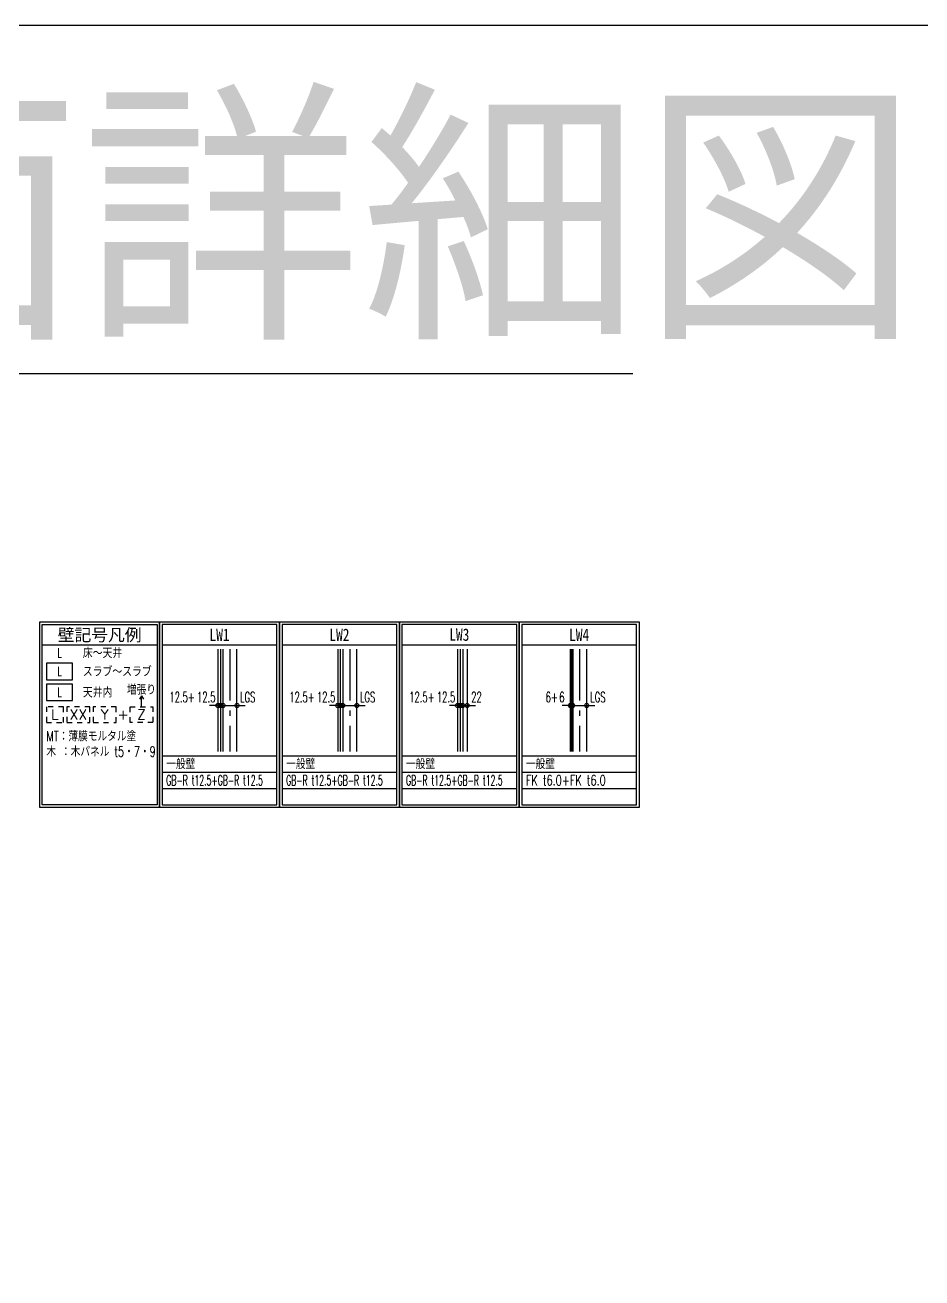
# Model space of a CAD drawing. Header units: millimetres. Extents: x -67913 to 128525, y -54442 to 63422.
# Drawn here: x -65126 to -60749, y -36110 to -30000 of the extents above; entities that cross this region are included whole.
import ezdxf
from ezdxf.enums import TextEntityAlignment as Align

# ---------------------------------------------------------------- set-up
doc = ezdxf.new("R2010")
doc.units = ezdxf.units.MM
doc.header["$LTSCALE"] = 500
doc.header["$PDMODE"] = 35
doc.linetypes.add('DD1', pattern=[0.1, 0.05, -0.05])
doc.linetypes.add('DD6', pattern=[0.75, 0.5, -0.1, 0.05, -0.1])
doc.layers.get('0').update_dxf_attribs({"plot": 0})
for name, color, linetype in [('000Waku', 3, 'Continuous'), ('200HojoSn9', 4, 'DD6'), ('220Kabe9', 7, 'Continuous'), ('240Stj9', 2, 'Continuous'), ('270SiagSp', 8, 'Continuous'), ('290Kigo', 8, 'Continuous')]:
    doc.layers.add(name, color=color, linetype=linetype)
doc.layers.add('HOJO', color=211, linetype='Continuous', plot=False)
doc.styles.add('Dim', font='simplex.shx', dxfattribs={"width": 0.6, "bigfont": 'extfont2.shx'})
doc.styles.get("Standard").update_dxf_attribs({"font": 'simplex.shx', "width": 0.7, "bigfont": 'extfont2.shx'})
doc.styles.add('明朝', font='MS Mincho.ttf')
doc.styles.add('ｺﾞｼｯｸ', font='MS Gothic.ttf')
doc.dimstyles.new('PRO1-20', dxfattribs={"dimscale": 20, "dimtxt": 2.5, "dimasz": 1, "dimexe": 0.5, "dimexo": 0.5, "dimgap": 0.8, "dimtad": 1, "dimdec": 3, "dimdsep": 46, "dimlunit": 6, "dimtxsty": 'Dim', "dimblk": 'ORIGIN', "dimcen": 0, "dimadec": 3, "dimazin": 2, "dimtfac": 1, "dimtdec": 3, "dimtix": 1, "dimtmove": 2, "dimatfit": 3, "dimldrblk": 'ORIGIN', "dimfxl": 1, "dimarcsym": 0})

# ---------------------------------------------------------------- blocks, each defined once
blk = doc.blocks.new('壁リスト')
at = {"layer": '290Kigo'}
for p, q in [((0, 39), (28, 39)), ((0, 12), (28, 12)), ((0, 8), (28, 8)), ((0, 4), (28, 4))]:
    blk.add_line(p, q, dxfattribs=at)
at = {"layer": '290Kigo', "color": 7}
blk.add_lwpolyline([(0, 0), (28, 0), (28, 44), (0, 44)], close=True, dxfattribs=at)
at = {"layer": '290Kigo', "style": '明朝', "width": 0.8}
blk.add_attdef('間仕切符号', text='', height=3, dxfattribs=at).set_placement((14, 41.5), align=Align.MIDDLE)
at = {"layer": '290Kigo', "width": 0.7}
for tag, p in [('性能＜ボード貼り高さ方向表記＞', (1, 10)), ('ボードの種類、厚さ+下地', (1, 6)), ('備考（GW等）', (1, 2))]:
    blk.add_attdef(tag, text='', height=2.5, dxfattribs=at).set_placement(p, align=Align.MIDDLE_LEFT)
blk = doc.blocks.new('_Origin')
at = {"color": 0, "linetype": 'ByBlock', "lineweight": -2}
blk.add_line((0, 0), (-1, 0), dxfattribs=at)
blk.add_circle((0, 0), 0.5, dxfattribs=at)
blk = doc.blocks.new('*D599')
at = {"layer": '270SiagSp', "color": 0, "lineweight": -2, "transparency": 16777216}
for p, q in [((-63607.7, -33318.5), (-63627.7, -33318.5)), ((-63587.7, -33308.5), (-63587.7, -33308.5)), ((-63587.7, -33318.5), (-63575.2, -33318.5)), ((-63575.2, -33308.5), (-63575.2, -33308.5)), ((-63555.2, -33318.5), (-63535.2, -33318.5))]:
    blk.add_line(p, q, dxfattribs=at)
at = {"layer": 'Defpoints', "color": 0, "transparency": 16777216}
for p in [(-63587.7, -33318.5), (-63575.2, -33318.5), (-63575.2, -33318.5), (-63575.2, -33318.5)]:
    blk.add_point(p, dxfattribs=at)
at = {"layer": '270SiagSp', "color": 0, "lineweight": -2, "transparency": 16777216, "xscale": 20, "yscale": 20, "zscale": 20}
blk.add_blockref('_Origin', (-63587.7, -33318.5), dxfattribs=at)
at = {"layer": '270SiagSp', "color": 0, "lineweight": -2, "transparency": 16777216, "xscale": 20, "yscale": 20, "zscale": 20, "rotation": 180}
blk.add_blockref('_Origin', (-63575.2, -33318.5), dxfattribs=at)
at = {"layer": '270SiagSp', "color": 0, "transparency": 16777216, "insert": (-63656.4, -33277.5), "char_height": 50, "attachment_point": 5, "style": 'Dim'}
blk.add_mtext('12.5', dxfattribs=at)
blk = doc.blocks.new('*D600')
at = {"layer": '270SiagSp', "color": 0, "lineweight": -2, "transparency": 16777216}
for p, q in [((-63595.2, -33318.5), (-63615.2, -33318.5)), ((-63575.2, -33308.5), (-63575.2, -33308.5)), ((-63575.2, -33318.5), (-63506.7, -33318.5)), ((-63506.7, -33308.5), (-63506.7, -33308.5)), ((-63486.7, -33318.5), (-63466.7, -33318.5))]:
    blk.add_line(p, q, dxfattribs=at)
at = {"layer": 'Defpoints', "color": 0, "transparency": 16777216}
for p in [(-63575.2, -33318.5), (-63506.7, -33318.5), (-63506.7, -33318.5), (-63506.7, -33318.5)]:
    blk.add_point(p, dxfattribs=at)
at = {"layer": '270SiagSp', "color": 0, "lineweight": -2, "transparency": 16777216, "xscale": 20, "yscale": 20, "zscale": 20}
blk.add_blockref('_Origin', (-63575.2, -33318.5), dxfattribs=at)
at = {"layer": '270SiagSp', "color": 0, "lineweight": -2, "transparency": 16777216, "xscale": 20, "yscale": 20, "zscale": 20, "rotation": 180}
blk.add_blockref('_Origin', (-63506.7, -33318.5), dxfattribs=at)
at = {"layer": '270SiagSp', "color": 0, "transparency": 16777216, "insert": (-63454.2, -33277.5), "char_height": 50, "attachment_point": 5, "style": 'Dim'}
blk.add_mtext('LGS', dxfattribs=at)
blk = doc.blocks.new('*D601')
at = {"layer": '270SiagSp', "color": 0, "lineweight": -2, "transparency": 16777216}
for p, q in [((-63620.2, -33318.5), (-63640.2, -33318.5)), ((-63600.2, -33308.5), (-63600.2, -33308.5)), ((-63600.2, -33318.5), (-63587.7, -33318.5)), ((-63587.7, -33308.5), (-63587.7, -33308.5)), ((-63567.7, -33318.5), (-63547.7, -33318.5))]:
    blk.add_line(p, q, dxfattribs=at)
at = {"layer": 'Defpoints', "color": 0, "transparency": 16777216}
for p in [(-63600.2, -33318.5), (-63587.7, -33318.5), (-63587.7, -33318.5), (-63587.7, -33318.5)]:
    blk.add_point(p, dxfattribs=at)
at = {"layer": '270SiagSp', "color": 0, "lineweight": -2, "transparency": 16777216, "xscale": 20, "yscale": 20, "zscale": 20}
blk.add_blockref('_Origin', (-63600.2, -33318.5), dxfattribs=at)
at = {"layer": '270SiagSp', "color": 0, "lineweight": -2, "transparency": 16777216, "xscale": 20, "yscale": 20, "zscale": 20, "rotation": 180}
blk.add_blockref('_Origin', (-63587.7, -33318.5), dxfattribs=at)
at = {"layer": '270SiagSp', "color": 0, "transparency": 16777216, "insert": (-63774.5, -33277.5), "char_height": 50, "attachment_point": 5, "style": 'Dim'}
blk.add_mtext('12.5+', dxfattribs=at)
blk = doc.blocks.new('*D602')
at = {"layer": '270SiagSp', "color": 0, "lineweight": -2, "transparency": 16777216}
for p, q in [((-63022.7, -33318.5), (-63042.7, -33318.5)), ((-63002.7, -33308.5), (-63002.7, -33308.5)), ((-63002.7, -33318.5), (-62990.2, -33318.5)), ((-62990.2, -33308.5), (-62990.2, -33308.5)), ((-62970.2, -33318.5), (-62950.2, -33318.5))]:
    blk.add_line(p, q, dxfattribs=at)
at = {"layer": 'Defpoints', "color": 0, "transparency": 16777216}
for p in [(-63002.7, -33318.5), (-62990.2, -33318.5), (-62990.2, -33318.5), (-62990.2, -33318.5)]:
    blk.add_point(p, dxfattribs=at)
at = {"layer": '270SiagSp', "color": 0, "lineweight": -2, "transparency": 16777216, "xscale": 20, "yscale": 20, "zscale": 20}
blk.add_blockref('_Origin', (-63002.7, -33318.5), dxfattribs=at)
at = {"layer": '270SiagSp', "color": 0, "lineweight": -2, "transparency": 16777216, "xscale": 20, "yscale": 20, "zscale": 20, "rotation": 180}
blk.add_blockref('_Origin', (-62990.2, -33318.5), dxfattribs=at)
at = {"layer": '270SiagSp', "color": 0, "transparency": 16777216, "insert": (-63071.4, -33277.5), "char_height": 50, "attachment_point": 5, "style": 'Dim'}
blk.add_mtext('12.5', dxfattribs=at)
blk = doc.blocks.new('*D603')
at = {"layer": '270SiagSp', "color": 0, "lineweight": -2, "transparency": 16777216}
for p, q in [((-63010.2, -33318.5), (-63030.2, -33318.5)), ((-62990.2, -33318.5), (-62968.2, -33318.5)), ((-62948.2, -33318.5), (-62928.2, -33318.5))]:
    blk.add_line(p, q, dxfattribs=at)
at = {"layer": 'Defpoints', "color": 0, "transparency": 16777216}
for p in [(-62990.2, -33318.5), (-62968.2, -33318.5), (-62968.2, -33318.5)]:
    blk.add_point(p, dxfattribs=at)
at = {"layer": '270SiagSp', "color": 0, "lineweight": -2, "transparency": 16777216, "xscale": 20, "yscale": 20, "zscale": 20}
blk.add_blockref('_Origin', (-62990.2, -33318.5), dxfattribs=at)
at = {"layer": '270SiagSp', "color": 0, "lineweight": -2, "transparency": 16777216, "xscale": 20, "yscale": 20, "zscale": 20, "rotation": 180}
blk.add_blockref('_Origin', (-62968.2, -33318.5), dxfattribs=at)
at = {"layer": '270SiagSp', "color": 0, "transparency": 16777216, "insert": (-62922.7, -33277.5), "char_height": 50, "attachment_point": 5, "style": 'Dim'}
blk.add_mtext('22', dxfattribs=at)
blk = doc.blocks.new('*D604')
at = {"layer": '270SiagSp', "color": 0, "lineweight": -2, "transparency": 16777216}
for p, q in [((-63035.2, -33318.5), (-63055.2, -33318.5)), ((-63015.2, -33308.5), (-63015.2, -33308.5)), ((-63015.2, -33318.5), (-63002.7, -33318.5)), ((-63002.7, -33308.5), (-63002.7, -33308.5)), ((-62982.7, -33318.5), (-62962.7, -33318.5))]:
    blk.add_line(p, q, dxfattribs=at)
at = {"layer": 'Defpoints', "color": 0, "transparency": 16777216}
for p in [(-63015.2, -33318.5), (-63002.7, -33318.5), (-63002.7, -33318.5), (-63002.7, -33318.5)]:
    blk.add_point(p, dxfattribs=at)
at = {"layer": '270SiagSp', "color": 0, "lineweight": -2, "transparency": 16777216, "xscale": 20, "yscale": 20, "zscale": 20}
blk.add_blockref('_Origin', (-63015.2, -33318.5), dxfattribs=at)
at = {"layer": '270SiagSp', "color": 0, "lineweight": -2, "transparency": 16777216, "xscale": 20, "yscale": 20, "zscale": 20, "rotation": 180}
blk.add_blockref('_Origin', (-63002.7, -33318.5), dxfattribs=at)
at = {"layer": '270SiagSp', "color": 0, "transparency": 16777216, "insert": (-63189.5, -33277.5), "char_height": 50, "attachment_point": 5, "style": 'Dim'}
blk.add_mtext('12.5+', dxfattribs=at)
blk = doc.blocks.new('*D605')
at = {"layer": '270SiagSp', "color": 0, "lineweight": -2, "transparency": 16777216}
for p, q in [((-64192.7, -33318.5), (-64212.7, -33318.5)), ((-64172.7, -33308.5), (-64172.7, -33308.5)), ((-64172.7, -33318.5), (-64160.2, -33318.5)), ((-64160.2, -33308.5), (-64160.2, -33308.5)), ((-64140.2, -33318.5), (-64120.2, -33318.5))]:
    blk.add_line(p, q, dxfattribs=at)
at = {"layer": 'Defpoints', "color": 0, "transparency": 16777216}
for p in [(-64172.7, -33318.5), (-64160.2, -33318.5), (-64160.2, -33318.5), (-64160.2, -33318.5)]:
    blk.add_point(p, dxfattribs=at)
at = {"layer": '270SiagSp', "color": 0, "lineweight": -2, "transparency": 16777216, "xscale": 20, "yscale": 20, "zscale": 20}
blk.add_blockref('_Origin', (-64172.7, -33318.5), dxfattribs=at)
at = {"layer": '270SiagSp', "color": 0, "lineweight": -2, "transparency": 16777216, "xscale": 20, "yscale": 20, "zscale": 20, "rotation": 180}
blk.add_blockref('_Origin', (-64160.2, -33318.5), dxfattribs=at)
at = {"layer": '270SiagSp', "color": 0, "transparency": 16777216, "insert": (-64241.4, -33277.5), "char_height": 50, "attachment_point": 5, "style": 'Dim'}
blk.add_mtext('12.5', dxfattribs=at)
blk = doc.blocks.new('*D606')
at = {"layer": '270SiagSp', "color": 0, "lineweight": -2, "transparency": 16777216}
for p, q in [((-64180.2, -33318.5), (-64200.2, -33318.5)), ((-64160.2, -33308.5), (-64160.2, -33308.5)), ((-64160.2, -33318.5), (-64091.7, -33318.5)), ((-64091.7, -33308.5), (-64091.7, -33308.5)), ((-64071.7, -33318.5), (-64051.7, -33318.5))]:
    blk.add_line(p, q, dxfattribs=at)
at = {"layer": 'Defpoints', "color": 0, "transparency": 16777216}
for p in [(-64160.2, -33318.5), (-64091.7, -33318.5), (-64091.7, -33318.5), (-64091.7, -33318.5)]:
    blk.add_point(p, dxfattribs=at)
at = {"layer": '270SiagSp', "color": 0, "lineweight": -2, "transparency": 16777216, "xscale": 20, "yscale": 20, "zscale": 20}
blk.add_blockref('_Origin', (-64160.2, -33318.5), dxfattribs=at)
at = {"layer": '270SiagSp', "color": 0, "lineweight": -2, "transparency": 16777216, "xscale": 20, "yscale": 20, "zscale": 20, "rotation": 180}
blk.add_blockref('_Origin', (-64091.7, -33318.5), dxfattribs=at)
at = {"layer": '270SiagSp', "color": 0, "transparency": 16777216, "insert": (-64039.2, -33277.5), "char_height": 50, "attachment_point": 5, "style": 'Dim'}
blk.add_mtext('LGS', dxfattribs=at)
blk = doc.blocks.new('*D607')
at = {"layer": '270SiagSp', "color": 0, "lineweight": -2, "transparency": 16777216}
for p, q in [((-64205.2, -33318.5), (-64225.2, -33318.5)), ((-64185.2, -33308.5), (-64185.2, -33308.5)), ((-64185.2, -33318.5), (-64172.7, -33318.5)), ((-64172.7, -33308.5), (-64172.7, -33308.5)), ((-64152.7, -33318.5), (-64132.7, -33318.5))]:
    blk.add_line(p, q, dxfattribs=at)
at = {"layer": 'Defpoints', "color": 0, "transparency": 16777216}
for p in [(-64185.2, -33318.5), (-64172.7, -33318.5), (-64172.7, -33318.5), (-64172.7, -33318.5)]:
    blk.add_point(p, dxfattribs=at)
at = {"layer": '270SiagSp', "color": 0, "lineweight": -2, "transparency": 16777216, "xscale": 20, "yscale": 20, "zscale": 20}
blk.add_blockref('_Origin', (-64185.2, -33318.5), dxfattribs=at)
at = {"layer": '270SiagSp', "color": 0, "lineweight": -2, "transparency": 16777216, "xscale": 20, "yscale": 20, "zscale": 20, "rotation": 180}
blk.add_blockref('_Origin', (-64172.7, -33318.5), dxfattribs=at)
at = {"layer": '270SiagSp', "color": 0, "transparency": 16777216, "insert": (-64359.5, -33277.5), "char_height": 50, "attachment_point": 5, "style": 'Dim'}
blk.add_mtext('12.5+', dxfattribs=at)
blk = doc.blocks.new('*D608')
at = {"layer": '270SiagSp', "color": 0, "lineweight": -2, "transparency": 16777216}
for p, q in [((-62479.1, -33318.5), (-62499.1, -33318.5)), ((-62459.1, -33308.5), (-62459.1, -33308.5)), ((-62459.1, -33318.5), (-62453.1, -33318.5)), ((-62453.1, -33308.5), (-62453.1, -33308.5)), ((-62433.1, -33318.5), (-62413.1, -33318.5))]:
    blk.add_line(p, q, dxfattribs=at)
at = {"layer": 'Defpoints', "color": 0, "transparency": 16777216}
for p in [(-62459.1, -33318.5), (-62453.1, -33318.5), (-62453.1, -33318.5), (-62453.1, -33318.5)]:
    blk.add_point(p, dxfattribs=at)
at = {"layer": '270SiagSp', "color": 0, "lineweight": -2, "transparency": 16777216, "xscale": 20, "yscale": 20, "zscale": 20}
blk.add_blockref('_Origin', (-62459.1, -33318.5), dxfattribs=at)
at = {"layer": '270SiagSp', "color": 0, "lineweight": -2, "transparency": 16777216, "xscale": 20, "yscale": 20, "zscale": 20, "rotation": 180}
blk.add_blockref('_Origin', (-62453.1, -33318.5), dxfattribs=at)
at = {"layer": '270SiagSp', "color": 0, "transparency": 16777216, "insert": (-62506, -33277.5), "char_height": 50, "attachment_point": 5, "style": 'Dim'}
blk.add_mtext('6', dxfattribs=at)
blk = doc.blocks.new('*D609')
at = {"layer": '270SiagSp', "color": 0, "lineweight": -2, "transparency": 16777216}
for p, q in [((-62473.1, -33318.5), (-62493.1, -33318.5)), ((-62453.1, -33308.5), (-62453.1, -33308.5)), ((-62453.1, -33318.5), (-62384.6, -33318.5)), ((-62384.6, -33308.5), (-62384.6, -33308.5)), ((-62364.6, -33318.5), (-62344.6, -33318.5))]:
    blk.add_line(p, q, dxfattribs=at)
at = {"layer": 'Defpoints', "color": 0, "transparency": 16777216}
for p in [(-62453.1, -33318.5), (-62384.6, -33318.5), (-62384.6, -33318.5), (-62384.6, -33318.5)]:
    blk.add_point(p, dxfattribs=at)
at = {"layer": '270SiagSp', "color": 0, "lineweight": -2, "transparency": 16777216, "xscale": 20, "yscale": 20, "zscale": 20}
blk.add_blockref('_Origin', (-62453.1, -33318.5), dxfattribs=at)
at = {"layer": '270SiagSp', "color": 0, "lineweight": -2, "transparency": 16777216, "xscale": 20, "yscale": 20, "zscale": 20, "rotation": 180}
blk.add_blockref('_Origin', (-62384.6, -33318.5), dxfattribs=at)
at = {"layer": '270SiagSp', "color": 0, "transparency": 16777216, "insert": (-62330.5, -33277.5), "char_height": 50, "attachment_point": 5, "style": 'Dim'}
blk.add_mtext('LGS', dxfattribs=at)
blk = doc.blocks.new('*D610')
at = {"layer": '270SiagSp', "color": 0, "lineweight": -2, "transparency": 16777216}
for p, q in [((-62485.1, -33318.5), (-62505.1, -33318.5)), ((-62465.1, -33308.5), (-62465.1, -33308.5)), ((-62465.1, -33318.5), (-62459.1, -33318.5)), ((-62459.1, -33308.5), (-62459.1, -33308.5)), ((-62439.1, -33318.5), (-62419.1, -33318.5))]:
    blk.add_line(p, q, dxfattribs=at)
at = {"layer": 'Defpoints', "color": 0, "transparency": 16777216}
for p in [(-62465.1, -33318.5), (-62459.1, -33318.5), (-62459.1, -33318.5), (-62459.1, -33318.5)]:
    blk.add_point(p, dxfattribs=at)
at = {"layer": '270SiagSp', "color": 0, "lineweight": -2, "transparency": 16777216, "xscale": 20, "yscale": 20, "zscale": 20}
blk.add_blockref('_Origin', (-62465.1, -33318.5), dxfattribs=at)
at = {"layer": '270SiagSp', "color": 0, "lineweight": -2, "transparency": 16777216, "xscale": 20, "yscale": 20, "zscale": 20, "rotation": 180}
blk.add_blockref('_Origin', (-62459.1, -33318.5), dxfattribs=at)
at = {"layer": '270SiagSp', "color": 0, "transparency": 16777216, "insert": (-62555.6, -33277.5), "char_height": 50, "attachment_point": 5, "style": 'Dim'}
blk.add_mtext('6+', dxfattribs=at)
blk = doc.blocks.new('*U47')
at = {"color": 7, "linetype": 'DD1', "lineweight": -2, "transparency": 16777216}
blk.add_lwpolyline([(-4, -2.5), (4, -2.5), (4, 2.5), (-4, 2.5)], close=True, dxfattribs=at)
at = {"color": 0, "linetype": 'ByBlock', "lineweight": -2, "transparency": 16777216, "style": '明朝', "width": 0.8}
blk.add_attdef('間仕切符号', text='', height=3, dxfattribs=at).set_placement((0, 0), align=Align.MIDDLE)
blk = doc.blocks.new('*U45')
at = {"color": 7, "linetype": 'ByBlock', "lineweight": -2, "transparency": 16777216}
blk.add_lwpolyline([(-4, -2.5), (4, -2.5), (4, 2.5), (-4, 2.5)], close=True, dxfattribs=at)
at = {"color": 0, "linetype": 'ByBlock', "lineweight": -2, "transparency": 16777216, "style": '明朝', "width": 0.8}
blk.add_attdef('間仕切符号', text='', height=3, dxfattribs=at).set_placement((0, 0), align=Align.MIDDLE)
blk = doc.blocks.new('*U46')
at = {"color": 0, "linetype": 'ByBlock', "lineweight": -2, "transparency": 16777216, "style": '明朝', "width": 0.8}
blk.add_attdef('間仕切符号', text='', height=3, dxfattribs=at).set_placement((0, 0), align=Align.MIDDLE)
blk = doc.blocks.new('共有外部参照')
at = {"layer": '200HojoSn9'}
for p, q in [((-64126.6575, -33043.4625), (-64126.6575, -33543.4625)), ((-63541.6575, -33043.4625), (-63541.6575, -33543.4625)), ((-62419.644, -33043.4625), (-62419.644, -33543.4625))]:
    blk.add_line(p, q, dxfattribs=at)
at = {"layer": '220Kabe9'}
for p, q in [((-64185.1575, -33043.4625), (-64185.1575, -33543.4625)), ((-64172.6575, -33043.4625), (-64172.6575, -33543.4625)), ((-63600.1575, -33043.4625), (-63600.1575, -33543.4625)), ((-63587.6575, -33043.4625), (-63587.6575, -33543.4625)), ((-63015.1575, -33043.4625), (-63015.1575, -33543.4625)), ((-63002.6575, -33043.4625), (-63002.6575, -33543.4625)), ((-62465.144, -33043.4625), (-62465.144, -33543.4625)), ((-62459.144, -33043.4625), (-62459.144, -33543.4625))]:
    blk.add_line(p, q, dxfattribs=at)
at = {"layer": '240Stj9'}
for p, q in [((-64160.1575, -33043.4625), (-64160.1575, -33543.4625)), ((-64093.1575, -33043.4625), (-64093.1575, -33543.4625)), ((-63575.1575, -33043.4625), (-63575.1575, -33543.4625)), ((-63508.1575, -33043.4625), (-63508.1575, -33543.4625)), ((-62990.1575, -33043.4625), (-62990.1575, -33543.4625)), ((-62968.1575, -33043.4625), (-62968.1575, -33543.4625)), ((-62453.144, -33043.4625), (-62453.144, -33543.4625)), ((-62386.144, -33043.4625), (-62386.144, -33543.4625))]:
    blk.add_line(p, q, dxfattribs=at)
at = {"layer": '290Kigo'}
for p, q in [((-65041.6575, -33023.4625), (-64481.6575, -33023.4625)), ((-64557.6343, -33270.951), (-64567.6343, -33288.2715)), ((-64557.6343, -33270.951), (-64547.6343, -33288.2715)), ((-64557.6343, -33324.5469), (-64557.6343, -33270.951))]:
    blk.add_line(p, q, dxfattribs=at)
at = {"layer": '290Kigo', "color": 7}
blk.add_lwpolyline([(-65041.6575, -32923.4625), (-64481.6575, -32923.4625), (-64481.6575, -33803.4625), (-65041.6575, -33803.4625)], close=True, dxfattribs=at)
at = {"layer": '290Kigo', "linetype": 'DD1'}
for points in [[(-65021.6575, -33400.7418), (-64938.2877, -33400.7418), (-64938.2877, -33324.5469), (-65021.6575, -33324.5469)], [(-64921.6138, -33400.7418), (-64809.6601, -33400.7418), (-64809.6601, -33324.5469), (-64921.6138, -33324.5469)], [(-64792.9862, -33400.7418), (-64681.0326, -33400.7418), (-64681.0326, -33324.5469), (-64792.9862, -33324.5469)]]:
    blk.add_lwpolyline(points, close=True, dxfattribs=at)
at = {"layer": '290Kigo', "color": 7, "linetype": 'DD1'}
blk.add_lwpolyline([(-64501.6575, -33400.7418), (-64613.6112, -33400.7418), (-64613.6112, -33324.5469), (-64501.6575, -33324.5469)], close=True, dxfattribs=at)
at = {"layer": 'HOJO'}
blk.add_line((-67713.3333, -31700), (-62159.909, -31700), dxfattribs=at)
for points in [[(-67913.3333, -30000), (-50313.3333, -30000), (-50313.3333, -54441.8305), (-67913.3333, -54441.8305)], [(-65054.1575, -32910.9625), (-64469.1575, -32910.9625), (-64469.1575, -33815.9625), (-65054.1575, -33815.9625)], [(-64469.1575, -32910.9625), (-63884.1575, -32910.9625), (-63884.1575, -33815.9625), (-64469.1575, -33815.9625)], [(-63884.1575, -32910.9625), (-63299.1575, -32910.9625), (-63299.1575, -33815.9625), (-63884.1575, -33815.9625)], [(-63299.1575, -32910.9625), (-62714.1575, -32910.9625), (-62714.1575, -33815.9625), (-63299.1575, -33815.9625)], [(-62714.1575, -32910.9625), (-62129.1575, -32910.9625), (-62129.1575, -33815.9625), (-62714.1575, -33815.9625)]]:
    blk.add_lwpolyline(points, close=True, dxfattribs=at)
at = {"layer": '290Kigo'}
ref = blk.add_blockref('壁リスト', (-64456.6575, -33803.4625), dxfattribs=dict(at, xscale=20, yscale=20, zscale=20))
ref.add_attrib('間仕切符号', 'LW1', dxfattribs={"height": 60, "style": '明朝', "width": 0.8}).set_placement((-64176.6575, -32973.4625), align=Align.MIDDLE)
ref.add_attrib('性能＜ボード貼り高さ方向表記＞', '一般壁', dxfattribs={"height": 50, "width": 0.7}).set_placement((-64436.6575, -33603.4625), align=Align.MIDDLE_LEFT)
ref.add_attrib('ボードの種類、厚さ+下地', 'GB-R t12.5+GB-R t12.5', dxfattribs={"height": 50, "width": 0.55}).set_placement((-64436.6575, -33683.4625), align=Align.MIDDLE_LEFT)
ref = blk.add_blockref('壁リスト', (-63871.6575, -33803.4625), dxfattribs=dict(at, xscale=20, yscale=20, zscale=20))
ref.add_attrib('間仕切符号', 'LW2', dxfattribs={"height": 60, "style": '明朝', "width": 0.8}).set_placement((-63591.6575, -32973.4625), align=Align.MIDDLE)
ref.add_attrib('性能＜ボード貼り高さ方向表記＞', '一般壁', dxfattribs={"height": 50, "width": 0.7}).set_placement((-63851.6575, -33603.4625), align=Align.MIDDLE_LEFT)
ref.add_attrib('ボードの種類、厚さ+下地', 'GB-R t12.5+GB-R t12.5', dxfattribs={"height": 50, "width": 0.55}).set_placement((-63851.6575, -33683.4625), align=Align.MIDDLE_LEFT)
ref = blk.add_blockref('壁リスト', (-63286.6575, -33803.4625), dxfattribs=dict(at, xscale=20, yscale=20, zscale=20))
ref.add_attrib('間仕切符号', 'LW3', dxfattribs={"height": 60, "style": '明朝', "width": 0.8}).set_placement((-63006.6575, -32973.4625), align=Align.MIDDLE)
ref.add_attrib('性能＜ボード貼り高さ方向表記＞', '一般壁', dxfattribs={"height": 50, "width": 0.7}).set_placement((-63266.6575, -33603.4625), align=Align.MIDDLE_LEFT)
ref.add_attrib('ボードの種類、厚さ+下地', 'GB-R t12.5+GB-R t12.5', dxfattribs={"height": 50, "width": 0.55}).set_placement((-63266.6575, -33683.4625), align=Align.MIDDLE_LEFT)
ref = blk.add_blockref('壁リスト', (-62701.6575, -33803.4625), dxfattribs=dict(at, xscale=20, yscale=20, zscale=20))
ref.add_attrib('間仕切符号', 'LW4', dxfattribs={"height": 60, "style": '明朝', "width": 0.8}).set_placement((-62421.6575, -32973.4625), align=Align.MIDDLE)
ref.add_attrib('性能＜ボード貼り高さ方向表記＞', '一般壁', dxfattribs={"height": 50, "width": 0.7}).set_placement((-62681.6575, -33603.4625), align=Align.MIDDLE_LEFT)
ref.add_attrib('ボードの種類、厚さ+下地', 'FK t6.0+FK t6.0', dxfattribs={"height": 50, "width": 0.7}).set_placement((-62681.6575, -33683.4625), align=Align.MIDDLE_LEFT)
ref = blk.add_blockref('*U46', (-64957.6575, -33062.6678), dxfattribs=dict(at, xscale=16, yscale=16, zscale=16))
ref.add_attrib('間仕切符号', 'L', dxfattribs={"layer": '0', "color": 0, "linetype": 'ByBlock', "lineweight": -2, "height": 48, "style": '明朝', "width": 0.8}).set_placement((-64957.6575, -33062.6678), align=Align.MIDDLE)
ref = blk.add_blockref('*U45', (-64957.6575, -33152.8688), dxfattribs=dict(at, xscale=16, yscale=16, zscale=16))
ref.add_attrib('間仕切符号', 'L', dxfattribs={"layer": '0', "color": 0, "linetype": 'ByBlock', "lineweight": -2, "height": 48, "style": '明朝', "width": 0.8}).set_placement((-64957.6575, -33152.8688), align=Align.MIDDLE)
ref = blk.add_blockref('*U47', (-64957.6575, -33254.5469), dxfattribs=dict(at, xscale=16, yscale=16, zscale=16))
ref.add_attrib('間仕切符号', 'L', dxfattribs={"layer": '0', "color": 0, "linetype": 'ByBlock', "lineweight": -2, "height": 48, "style": '明朝', "width": 0.8}).set_placement((-64957.6575, -33254.5469), align=Align.MIDDLE)
at = {"layer": '290Kigo', "style": 'ｺﾞｼｯｸ'}
blk.add_text('壁記号凡例', height=60, dxfattribs=at).set_placement((-64761.6575, -32973.4625), align=Align.MIDDLE)
at = {"layer": '290Kigo'}
for s, width, p in [('床～天井', 0.8, (-64843.6575, -33062.6678)), ('スラブ～スラブ', 0.8, (-64843.6575, -33152.8688)), ('天井内', 0.8, (-64843.6575, -33254.5469)), ('MT：薄膜モルタル塗', 0.7, (-65021.6575, -33468.311)), ('木 ：木パネル t5・7・9', 0.7, (-65021.6575, -33543.311))]:
    blk.add_text(s, height=50, dxfattribs=dict(at, width=width)).set_placement(p, align=Align.MIDDLE_LEFT)
at = {"layer": '290Kigo', "width": 0.7}
blk.add_text('増張り', height=50, dxfattribs=at).set_placement((-64557.6343, -33240.951), align=Align.MIDDLE_CENTER)
at = {"layer": '290Kigo'}
for s, p in [('L', (-64979.9726, -33362.6444)), ('Y', (-64737.0094, -33362.6444)), ('+', (-64647.3219, -33362.6444)), ('Z', (-64557.6343, -33362.6444))]:
    blk.add_text(s, height=50, dxfattribs=at).set_placement(p, align=Align.MIDDLE_CENTER)
blk.add_text('XX', height=50, dxfattribs=at).set_placement((-64865.637, -33362.6444), align=Align.MIDDLE)
at = {"layer": 'HOJO', "style": 'ｺﾞｼｯｸ'}
blk.add_text('平面詳細図', height=1000, dxfattribs=at).set_placement((-64169.1591, -30925.5318), align=Align.MIDDLE_CENTER)
at = {"layer": '270SiagSp'}
for base, p1, p2, text, picture, middle in [((-64172.6575, -33318.4625), (-64185.1575, -33318.4625), (-64172.6575, -33318.4625), '<>+', '*D607', (-64359.5093, -33277.4625)), ((-64091.6575, -33318.4625), (-64160.1575, -33318.4625), (-64091.6575, -33318.4625), 'LGS', '*D606', (-64039.1575, -33277.4625)), ((-63587.6575, -33318.4625), (-63600.1575, -33318.4625), (-63587.6575, -33318.4625), '<>+', '*D601', (-63774.5093, -33277.4625)), ((-63506.6575, -33318.4625), (-63575.1575, -33318.4625), (-63506.6575, -33318.4625), 'LGS', '*D600', (-63454.1575, -33277.4625)), ((-63002.6575, -33318.4625), (-63015.1575, -33318.4625), (-63002.6575, -33318.4625), '<>+', '*D604', (-63189.5093, -33277.4625)), ((-62968.1575, -33318.4625), (-62990.1575, -33318.4625), (-62968.1575, -33318.4625), '22', '*D603', (-62922.7304, -33277.4625)), ((-62459.144, -33318.4625), (-62465.144, -33318.4625), (-62459.144, -33318.4625), '<>+', '*D610', (-62555.5588, -33277.4625)), ((-62384.644, -33318.4625), (-62453.144, -33318.4625), (-62384.644, -33318.4625), 'LGS', '*D609', (-62330.5373, -33277.4625))]:
    dim = blk.add_linear_dim(base=base, p1=p1, p2=p2, text=text, dimstyle='PRO1-20', dxfattribs=at)
    dim.commit()
    dim.dimension.update_dxf_attribs({"geometry": picture, "text_midpoint": middle, "dimtype": 128})
for base, p1, p2, picture, middle in [((-64160.1575, -33318.4625), (-64172.6575, -33318.4625), (-64160.1575, -33318.4625), '*D605', (-64241.4261, -33277.4625)), ((-63575.1575, -33318.4625), (-63587.6575, -33318.4625), (-63575.1575, -33318.4625), '*D599', (-63656.4261, -33277.4625)), ((-62990.1575, -33318.4625), (-63002.6575, -33318.4625), (-62990.1575, -33318.4625), '*D602', (-63071.4261, -33277.4625)), ((-62453.144, -33318.4625), (-62459.144, -33318.4625), (-62453.144, -33318.4625), '*D608', (-62506.0277, -33277.4625))]:
    dim = blk.add_linear_dim(base=base, p1=p1, p2=p2, dimstyle='PRO1-20', dxfattribs=at)
    dim.commit()
    dim.dimension.update_dxf_attribs({"geometry": picture, "text_midpoint": middle, "dimtype": 128})

msp = doc.modelspace()

# ---------------------------------------------------------------- block references
at = {"layer": '000Waku'}
msp.add_blockref('共有外部参照', (0, 0), dxfattribs=at)

doc.saveas('drawing.dxf')
